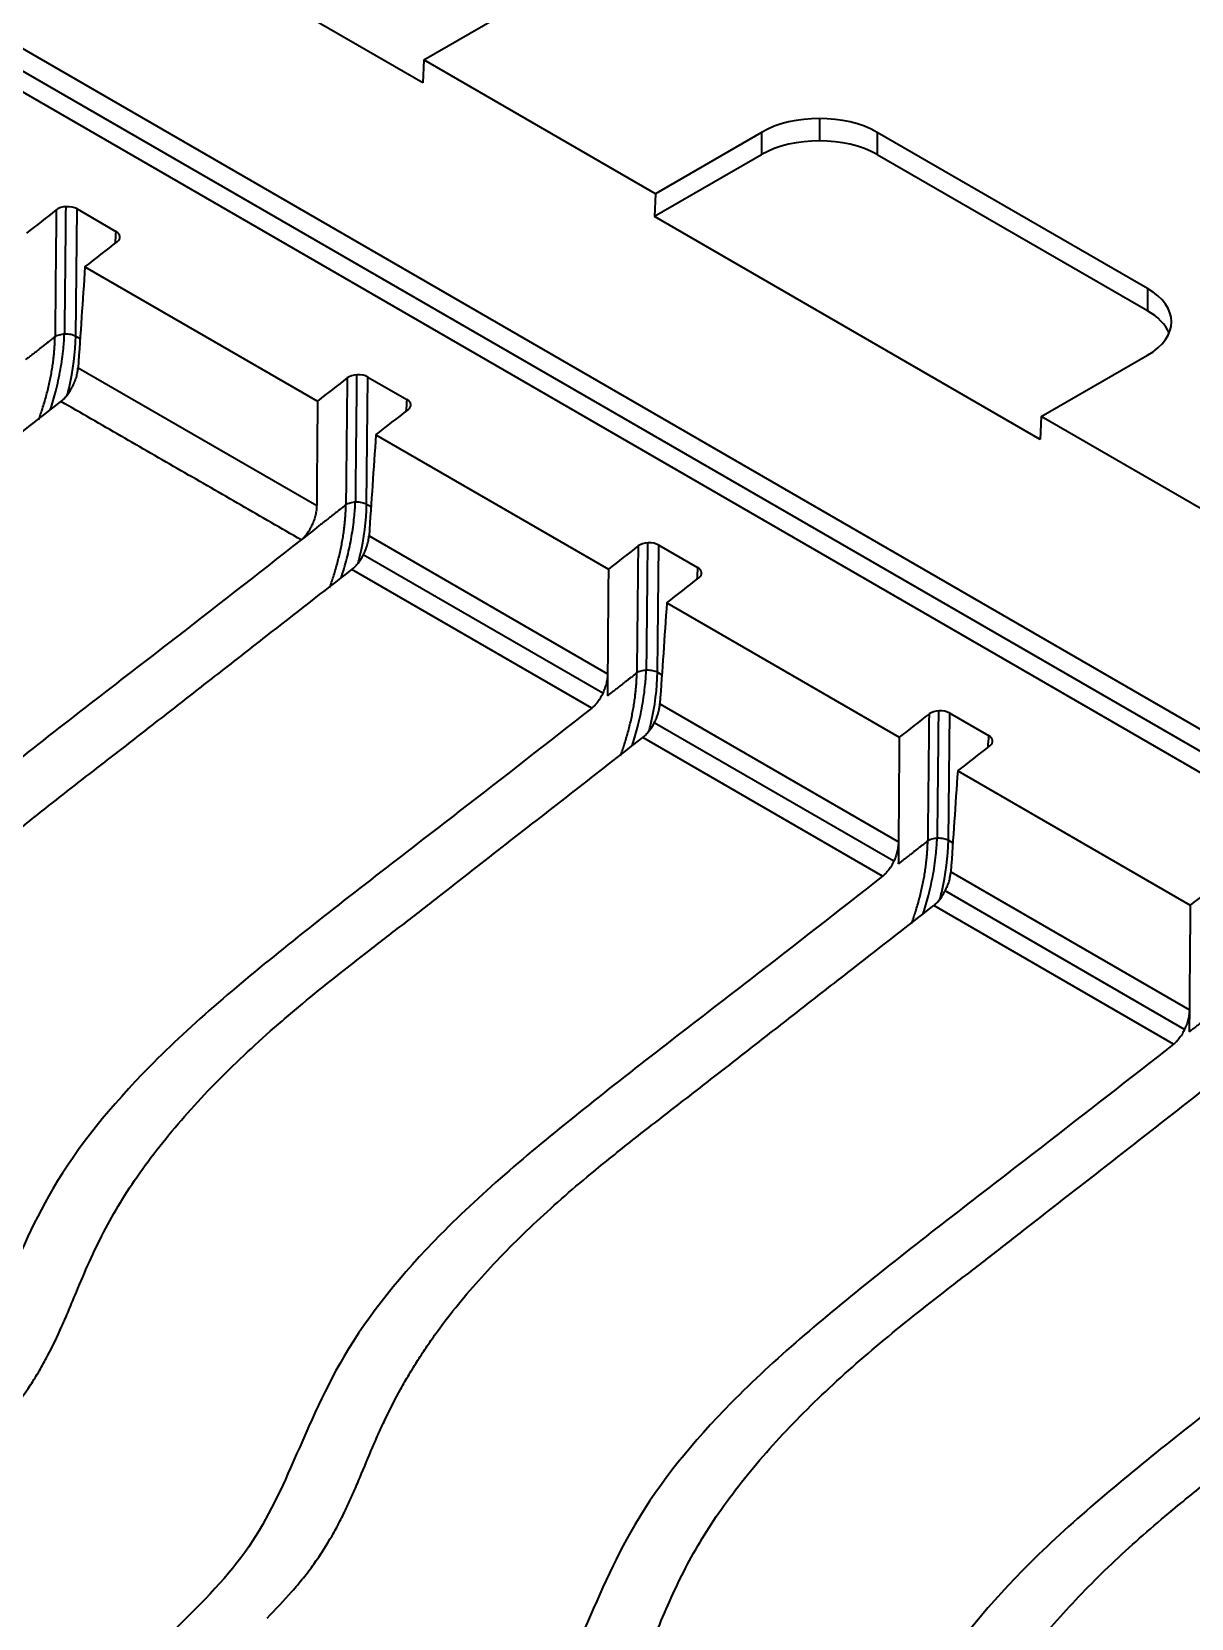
# Model space of a CAD drawing. Header units: millimetres. Extents: x 256 to 2096, y 1004 to 2403.
# Drawn here: x 1806.8 to 1849.3, y 1366.8 to 1424.9 of the extents above; entities that cross this region are included whole.
import ezdxf

# ---------------------------------------------------------------- set-up
doc = ezdxf.new("R2010")
doc.units = ezdxf.units.MM
doc.layers.add('1', color=7, linetype='Continuous', true_color=0xffffff)

msp = doc.modelspace()

# ---------------------------------------------------------------- linework, layer by layer
at = {"layer": '1', "color": 7, "linetype": 'Continuous', "lineweight": 35}
for p, q in [((1775.65, 1442.012), (1900.688, 1369.821)), ((1900.475, 1369.126), (1775.412, 1441.331)), ((1899.996, 1368.624), (1774.923, 1440.835)), ((1821.092, 1422.994), (1806.95, 1431.158)), ((1821.129, 1423.831), (1825.018, 1426.077)), ((1821.129, 1423.831), (1821.092, 1422.994)), ((1829.614, 1418.932), (1821.129, 1423.831)), ((1835.624, 1421.685), (1835.624, 1420.869)), ((1833.503, 1421.178), (1829.614, 1418.932)), ((1833.503, 1421.178), (1833.503, 1420.361)), ((1837.746, 1421.178), (1837.746, 1420.361)), ((1847.645, 1415.462), (1837.746, 1421.178)), ((1833.503, 1420.361), (1829.577, 1418.095)), ((1847.645, 1414.646), (1837.746, 1420.361)), ((1808.373, 1413.718), (1808.421, 1418.372)), ((1808.421, 1418.372), (1809.845, 1417.55)), ((1829.614, 1418.932), (1829.577, 1418.095)), ((1843.719, 1409.93), (1829.577, 1418.095)), ((1808.714, 1416.254), (1817.233, 1411.336)), ((1847.645, 1415.462), (1847.645, 1414.646)), ((1808.373, 1413.718), (1808.534, 1413.624)), ((1843.756, 1410.767), (1847.645, 1413.013)), ((1808.461, 1412.555), (1817.204, 1407.508)), ((1819.033, 1407.563), (1819.081, 1412.217)), ((1819.081, 1412.217), (1820.505, 1411.395)), ((1843.756, 1410.767), (1843.719, 1409.93)), ((1852.241, 1405.868), (1843.756, 1410.767)), ((1819.373, 1410.1), (1827.893, 1405.181)), ((1819.033, 1407.563), (1819.194, 1407.47)), ((1819.121, 1406.401), (1827.863, 1401.353)), ((1827.689, 1400.636), (1818.912, 1405.703)), ((1829.692, 1401.409), (1829.74, 1406.063)), ((1829.74, 1406.063), (1831.164, 1405.241)), ((1827.284, 1400.091), (1818.493, 1405.166)), ((1830.033, 1403.945), (1838.552, 1399.027)), ((1829.692, 1401.409), (1829.853, 1401.316)), ((1829.78, 1400.246), (1838.523, 1395.199)), ((1840.352, 1395.255), (1840.4, 1399.909)), ((1840.4, 1399.909), (1841.824, 1399.087)), ((1838.348, 1394.481), (1829.571, 1399.549)), ((1837.943, 1393.937), (1829.152, 1399.012)), ((1840.693, 1397.791), (1849.212, 1392.873)), ((1840.352, 1395.255), (1840.513, 1395.161)), ((1840.44, 1394.092), (1849.183, 1389.044)), ((1849.008, 1388.327), (1840.231, 1393.394)), ((1848.603, 1387.782), (1839.812, 1392.858))]:
    msp.add_line(p, q, dxfattribs=at)
for centre, major_axis, ratio, start_param, end_param in [((1835.624, 1419.953), (3, 0), 0.57735, 0.785398, 2.356194), ((1835.624, 1419.137), (3, 0), 0.57735, 0.785398, 2.356194), ((1808.066, 1418.166), (0.503, 0), 0.578764, 0.786042, 2.502079), ((1809.489, 1417.345), (0.503, 0.001), 0.576477, 5.644917, 7.066619), ((1845.524, 1414.238), (3, 0), 0.57735, 5.497787, 7.068583), ((1845.524, 1413.421), (3, 0), 0.57735, 0.237926, 0.785398), ((1818.726, 1412.011), (0.503, 0), 0.578764, 0.786042, 2.502079), ((1820.148, 1411.19), (0.503, 0.001), 0.576477, 5.644917, 7.066619), ((1829.385, 1405.857), (0.503, 0), 0.578764, 0.786042, 2.502079), ((1830.808, 1405.036), (0.503, 0.001), 0.576477, 5.644917, 7.066619), ((1840.045, 1399.703), (0.503, 0), 0.578764, 0.786042, 2.502079), ((1841.467, 1398.882), (0.503, 0.001), 0.576477, 5.644917, 7.066619)]:
    msp.add_ellipse(centre, major_axis=major_axis, ratio=ratio, start_param=start_param, end_param=end_param, dxfattribs=at)
for points, knots in [([(1808.008, 1418.455), (1808.001, 1417.765), (1807.994, 1417.075), (1807.982, 1415.954), (1807.978, 1415.523), (1807.969, 1414.66), (1807.965, 1414.229), (1807.96, 1413.798)], [0, 0, 0, 0, 0.444409, 0.444409, 0.722204, 0.722204, 1, 1, 1, 1]), ([(1807.441, 1411.014), (1807.515, 1411.24), (1807.581, 1411.466), (1807.71, 1411.961), (1807.769, 1412.229), (1807.863, 1412.751), (1807.899, 1413.008), (1807.941, 1413.441), (1807.953, 1413.621), (1807.958, 1413.798)], [0, 0, 0, 0, 0.239321, 0.239321, 0.518896, 0.518896, 0.79847, 0.79847, 1, 1, 1, 1]), ([(1807.615, 1413.697), (1807.636, 1413.712), (1807.661, 1413.725), (1807.715, 1413.749), (1807.745, 1413.76), (1807.808, 1413.777), (1807.841, 1413.784), (1807.91, 1413.794), (1807.945, 1413.797), (1808.017, 1413.8), (1808.053, 1413.799), (1808.124, 1413.793), (1808.159, 1413.788), (1808.227, 1413.775), (1808.259, 1413.766), (1808.319, 1413.746), (1808.348, 1413.734), (1808.373, 1413.72)], [0, 0, 0, 0, 0.125, 0.125, 0.25, 0.25, 0.375, 0.375, 0.5, 0.5, 0.625, 0.625, 0.75, 0.75, 0.875, 0.875, 1, 1, 1, 1]), ([(1807.615, 1413.69), (1807.604, 1413.682), (1807.58, 1413.663), (1807.538, 1413.629), (1807.484, 1413.587), (1807.418, 1413.536), (1807.342, 1413.476), (1807.258, 1413.409), (1807.168, 1413.339), (1807.068, 1413.261), (1806.961, 1413.178), (1806.849, 1413.09), (1806.741, 1413.006), (1806.638, 1412.926), (1806.571, 1412.873), (1806.538, 1412.848)], [0, 0, 0, 0, 0.028795, 0.068197, 0.118206, 0.178822, 0.250044, 0.330448, 0.413784, 0.500053, 0.60833, 0.712463, 0.812452, 0.908297, 1, 1, 1, 1]), ([(1807.017, 1410.65), (1807.066, 1410.785), (1807.164, 1411.073), (1807.294, 1411.514), (1807.388, 1411.892), (1807.451, 1412.192), (1807.492, 1412.415), (1807.528, 1412.635), (1807.55, 1412.803), (1807.564, 1412.919), (1807.572, 1412.985), (1807.578, 1413.051), (1807.585, 1413.116), (1807.59, 1413.181), (1807.595, 1413.246), (1807.6, 1413.31), (1807.604, 1413.375), (1807.607, 1413.438), (1807.61, 1413.502), (1807.612, 1413.565), (1807.614, 1413.627), (1807.614, 1413.669), (1807.615, 1413.69)], [0, 0, 0, 0, 0.13203, 0.27781, 0.423864, 0.496252, 0.568474, 0.640662, 0.712946, 0.735094, 0.757217, 0.779319, 0.801403, 0.823473, 0.845534, 0.867588, 0.88964, 0.911694, 0.933753, 0.955821, 0.977902, 1, 1, 1, 1]), ([(1808.064, 1411.55), (1808.087, 1411.638), (1808.269, 1412.383), (1808.365, 1413.115), (1808.373, 1413.718)], [0, 0, 0, 0, 0.117485, 1, 1, 1, 1]), ([(1807.833, 1411.321), (1807.872, 1411.35), (1807.91, 1411.385), (1807.966, 1411.442), (1807.984, 1411.463), (1808.012, 1411.495), (1808.022, 1411.506), (1808.04, 1411.528), (1808.049, 1411.539), (1808.094, 1411.598), (1808.129, 1411.647), (1808.178, 1411.725), (1808.194, 1411.752), (1808.218, 1411.794), (1808.226, 1411.807), (1808.241, 1411.836), (1808.248, 1411.85), (1808.284, 1411.92), (1808.311, 1411.978), (1808.34, 1412.052), (1808.346, 1412.067), (1808.357, 1412.096), (1808.363, 1412.111), (1808.378, 1412.156), (1808.388, 1412.186), (1808.414, 1412.274), (1808.429, 1412.332), (1808.442, 1412.403), (1808.445, 1412.418), (1808.449, 1412.446), (1808.455, 1412.488), (1808.459, 1412.528), (1808.461, 1412.555)], [0, 0, 0, 0, 0.125, 0.125, 0.1875, 0.1875, 0.21875, 0.21875, 0.25, 0.25, 0.375, 0.375, 0.4375, 0.4375, 0.46875, 0.46875, 0.5, 0.5, 0.625, 0.625, 0.65625, 0.65625, 0.6875, 0.6875, 0.75, 0.75, 0.875, 0.875, 0.90625, 0.90625, 0.9375, 1, 1, 1, 1]), ([(1818.668, 1412.3), (1818.661, 1411.61), (1818.654, 1410.921), (1818.642, 1409.799), (1818.638, 1409.368), (1818.629, 1408.506), (1818.624, 1408.075), (1818.62, 1407.643)], [0, 0, 0, 0, 0.444409, 0.444409, 0.722204, 0.722204, 1, 1, 1, 1]), ([(1795.272, 1401.499), (1795.776, 1401.916), (1796.292, 1402.329), (1797.334, 1403.15), (1797.86, 1403.557), (1798.651, 1404.169), (1798.914, 1404.373), (1799.441, 1404.781), (1800.229, 1405.393), (1801.016, 1406.006), (1802.064, 1406.824), (1802.588, 1407.233), (1803.636, 1408.051), (1805.21, 1409.277), (1806.784, 1410.503), (1807.833, 1411.321)], [0, 0, 0, 0, 0.125, 0.125, 0.25, 0.25, 0.3125, 0.3125, 0.375, 0.5, 0.5, 0.625, 0.625, 0.75, 1, 1, 1, 1]), ([(1817.204, 1407.508), (1817.203, 1407.453), (1817.199, 1407.397), (1817.188, 1407.31), (1817.184, 1407.281), (1817.173, 1407.222), (1817.166, 1407.192), (1817.145, 1407.102), (1817.127, 1407.042), (1817.096, 1406.953), (1817.085, 1406.923), (1817.068, 1406.879), (1817.062, 1406.864), (1817.049, 1406.835), (1817.043, 1406.82), (1817.01, 1406.749), (1816.982, 1406.693), (1816.944, 1406.627), (1816.936, 1406.614), (1816.92, 1406.588), (1816.912, 1406.575), (1816.887, 1406.537), (1816.871, 1406.513), (1816.82, 1406.443), (1816.785, 1406.399), (1816.739, 1406.35), (1816.73, 1406.34), (1816.711, 1406.321), (1816.683, 1406.294), (1816.655, 1406.269), (1816.636, 1406.254)], [0, 0, 0, 0, 0.125, 0.125, 0.1875, 0.1875, 0.25, 0.25, 0.375, 0.375, 0.4375, 0.4375, 0.46875, 0.46875, 0.5, 0.5, 0.625, 0.625, 0.65625, 0.65625, 0.6875, 0.6875, 0.75, 0.75, 0.875, 0.875, 0.90625, 0.90625, 0.9375, 1, 1, 1, 1]), ([(1818.274, 1407.535), (1818.264, 1407.527), (1818.24, 1407.508), (1818.197, 1407.475), (1818.143, 1407.433), (1818.078, 1407.381), (1818.002, 1407.321), (1817.917, 1407.255), (1817.828, 1407.185), (1817.728, 1407.107), (1817.621, 1407.023), (1817.509, 1406.936), (1817.401, 1406.852), (1817.298, 1406.772), (1817.23, 1406.719), (1817.197, 1406.693)], [0, 0, 0, 0, 0.028795, 0.068198, 0.118207, 0.178824, 0.250047, 0.330452, 0.41379, 0.50006, 0.608342, 0.712477, 0.812465, 0.908306, 1, 1, 1, 1]), ([(1817.676, 1404.495), (1817.726, 1404.631), (1817.824, 1404.918), (1817.954, 1405.36), (1818.047, 1405.738), (1818.11, 1406.038), (1818.152, 1406.26), (1818.187, 1406.481), (1818.21, 1406.648), (1818.224, 1406.765), (1818.231, 1406.831), (1818.238, 1406.896), (1818.244, 1406.962), (1818.25, 1407.027), (1818.255, 1407.092), (1818.259, 1407.156), (1818.263, 1407.22), (1818.267, 1407.284), (1818.27, 1407.347), (1818.272, 1407.41), (1818.273, 1407.473), (1818.274, 1407.515), (1818.274, 1407.535)], [0, 0, 0, 0, 0.132027, 0.277806, 0.423859, 0.496247, 0.56847, 0.640658, 0.712944, 0.735092, 0.757215, 0.779317, 0.801401, 0.823472, 0.845533, 0.867587, 0.88964, 0.911694, 0.933753, 0.955821, 0.977902, 1, 1, 1, 1]), ([(1818.101, 1404.86), (1818.109, 1404.885), (1818.117, 1404.91), (1818.202, 1405.176), (1818.271, 1405.419), (1818.39, 1405.898), (1818.44, 1406.135), (1818.524, 1406.607), (1818.556, 1406.841), (1818.599, 1407.267), (1818.612, 1407.458), (1818.618, 1407.643)], [0, 0, 0, 0, 0.026149, 0.026149, 0.279283, 0.279283, 0.532417, 0.532417, 0.785551, 0.785551, 1, 1, 1, 1]), ([(1818.275, 1407.542), (1818.296, 1407.557), (1818.32, 1407.571), (1818.375, 1407.595), (1818.404, 1407.605), (1818.467, 1407.623), (1818.5, 1407.63), (1818.569, 1407.64), (1818.605, 1407.643), (1818.677, 1407.645), (1818.713, 1407.644), (1818.784, 1407.639), (1818.819, 1407.634), (1818.886, 1407.62), (1818.919, 1407.612), (1818.979, 1407.591), (1819.007, 1407.579), (1819.033, 1407.566)], [0, 0, 0, 0, 0.125, 0.125, 0.25, 0.25, 0.375, 0.375, 0.5, 0.5, 0.625, 0.625, 0.75, 0.75, 0.875, 0.875, 1, 1, 1, 1]), ([(1818.724, 1405.396), (1818.746, 1405.483), (1818.929, 1406.229), (1819.024, 1406.96), (1819.033, 1407.563)], [0, 0, 0, 0, 0.117485, 1, 1, 1, 1]), ([(1816.635, 1406.254), (1815.016, 1404.99), (1811.37, 1402.141), (1805.757, 1397.857), (1800.387, 1393.371), (1796.739, 1388.897), (1795.062, 1384.787), (1793.379, 1381.252), (1790.218, 1378.222), (1786.908, 1374.98), (1782.915, 1371.552), (1778.221, 1367.894), (1772.661, 1364.033), (1768.499, 1361.472), (1766.242, 1360.169)], [0, 0, 0, 0, 0.08567, 0.193034, 0.29269, 0.381147, 0.457411, 0.520812, 0.582521, 0.650853, 0.725832, 0.808334, 0.89933, 1, 1, 1, 1]), ([(1818.493, 1405.166), (1818.531, 1405.196), (1818.569, 1405.23), (1818.625, 1405.288), (1818.644, 1405.308), (1818.672, 1405.34), (1818.681, 1405.351), (1818.7, 1405.374), (1818.709, 1405.385), (1818.754, 1405.443), (1818.788, 1405.493), (1818.838, 1405.571), (1818.854, 1405.598), (1818.878, 1405.639), (1818.885, 1405.653), (1818.9, 1405.681), (1818.908, 1405.695), (1818.944, 1405.766), (1818.97, 1405.824), (1819, 1405.897), (1819.006, 1405.912), (1819.017, 1405.942), (1819.022, 1405.957), (1819.038, 1406.002), (1819.048, 1406.031), (1819.074, 1406.119), (1819.088, 1406.177), (1819.102, 1406.249), (1819.104, 1406.263), (1819.109, 1406.291), (1819.115, 1406.333), (1819.119, 1406.374), (1819.121, 1406.401)], [0, 0, 0, 0, 0.125, 0.125, 0.1875, 0.1875, 0.21875, 0.21875, 0.25, 0.25, 0.375, 0.375, 0.4375, 0.4375, 0.46875, 0.46875, 0.5, 0.5, 0.625, 0.625, 0.65625, 0.65625, 0.6875, 0.6875, 0.75, 0.75, 0.875, 0.875, 0.90625, 0.90625, 0.9375, 1, 1, 1, 1]), ([(1829.328, 1406.146), (1829.32, 1405.456), (1829.313, 1404.766), (1829.302, 1403.645), (1829.297, 1403.214), (1829.288, 1402.351), (1829.284, 1401.92), (1829.279, 1401.489)], [0, 0, 0, 0, 0.444409, 0.444409, 0.722204, 0.722204, 1, 1, 1, 1]), ([(1805.932, 1395.345), (1806.436, 1395.762), (1806.951, 1396.175), (1807.993, 1396.995), (1808.52, 1397.403), (1809.31, 1398.015), (1809.574, 1398.218), (1810.1, 1398.626), (1810.889, 1399.239), (1811.675, 1399.852), (1812.724, 1400.67), (1813.248, 1401.079), (1814.296, 1401.897), (1815.869, 1403.123), (1817.443, 1404.349), (1818.493, 1405.166)], [0, 0, 0, 0, 0.125, 0.125, 0.25, 0.25, 0.3125, 0.3125, 0.375, 0.5, 0.5, 0.625, 0.625, 0.75, 1, 1, 1, 1]), ([(1827.863, 1401.353), (1827.863, 1401.298), (1827.859, 1401.241), (1827.847, 1401.153), (1827.843, 1401.124), (1827.831, 1401.064), (1827.825, 1401.033), (1827.803, 1400.942), (1827.785, 1400.881), (1827.753, 1400.791), (1827.742, 1400.761), (1827.718, 1400.701), (1827.705, 1400.672), (1827.665, 1400.585), (1827.636, 1400.53), (1827.597, 1400.463), (1827.589, 1400.449), (1827.573, 1400.423), (1827.565, 1400.41), (1827.54, 1400.372), (1827.523, 1400.348), (1827.471, 1400.278), (1827.435, 1400.235), (1827.388, 1400.185), (1827.379, 1400.176), (1827.36, 1400.157), (1827.331, 1400.13), (1827.303, 1400.106), (1827.284, 1400.091)], [0, 0, 0, 0, 0.125, 0.125, 0.1875, 0.1875, 0.25, 0.25, 0.375, 0.375, 0.4375, 0.4375, 0.5, 0.5, 0.625, 0.625, 0.65625, 0.65625, 0.6875, 0.6875, 0.75, 0.75, 0.875, 0.875, 0.90625, 0.90625, 0.9375, 1, 1, 1, 1]), ([(1828.934, 1401.381), (1828.924, 1401.373), (1828.899, 1401.354), (1828.857, 1401.321), (1828.803, 1401.278), (1828.738, 1401.227), (1828.661, 1401.167), (1828.577, 1401.101), (1828.487, 1401.03), (1828.388, 1400.953), (1828.28, 1400.869), (1828.168, 1400.782), (1828.061, 1400.698), (1827.957, 1400.617), (1827.89, 1400.565), (1827.857, 1400.539)], [0, 0, 0, 0, 0.028795, 0.068197, 0.118206, 0.178822, 0.250044, 0.330448, 0.413784, 0.500053, 0.60833, 0.712462, 0.812452, 0.908297, 1, 1, 1, 1]), ([(1828.336, 1398.341), (1828.385, 1398.477), (1828.483, 1398.764), (1828.614, 1399.205), (1828.707, 1399.584), (1828.77, 1399.884), (1828.811, 1400.106), (1828.847, 1400.326), (1828.87, 1400.494), (1828.883, 1400.61), (1828.891, 1400.676), (1828.898, 1400.742), (1828.904, 1400.808), (1828.909, 1400.873), (1828.915, 1400.937), (1828.919, 1401.002), (1828.923, 1401.066), (1828.926, 1401.13), (1828.929, 1401.193), (1828.931, 1401.256), (1828.933, 1401.319), (1828.934, 1401.36), (1828.934, 1401.381)], [0, 0, 0, 0, 0.131967, 0.277757, 0.423822, 0.496215, 0.568443, 0.640635, 0.712925, 0.735075, 0.757199, 0.779303, 0.801388, 0.82346, 0.845523, 0.867579, 0.889632, 0.911688, 0.933748, 0.955818, 0.977901, 1, 1, 1, 1]), ([(1828.76, 1398.705), (1828.834, 1398.931), (1828.9, 1399.158), (1829.029, 1399.652), (1829.088, 1399.92), (1829.182, 1400.443), (1829.218, 1400.699), (1829.26, 1401.133), (1829.272, 1401.313), (1829.278, 1401.489)], [0, 0, 0, 0, 0.239321, 0.239321, 0.518896, 0.518896, 0.798471, 0.798471, 1, 1, 1, 1]), ([(1828.934, 1401.388), (1828.956, 1401.403), (1828.98, 1401.416), (1829.034, 1401.441), (1829.064, 1401.451), (1829.127, 1401.469), (1829.16, 1401.476), (1829.229, 1401.486), (1829.265, 1401.489), (1829.336, 1401.491), (1829.372, 1401.49), (1829.443, 1401.484), (1829.478, 1401.479), (1829.546, 1401.466), (1829.578, 1401.457), (1829.639, 1401.437), (1829.667, 1401.425), (1829.692, 1401.412)], [0, 0, 0, 0, 0.125, 0.125, 0.25, 0.25, 0.375, 0.375, 0.5, 0.5, 0.625, 0.625, 0.75, 0.75, 0.875, 0.875, 1, 1, 1, 1]), ([(1829.383, 1399.242), (1829.406, 1399.329), (1829.589, 1400.075), (1829.684, 1400.806), (1829.692, 1401.409)], [0, 0, 0, 0, 0.117387, 1, 1, 1, 1]), ([(1827.284, 1400.091), (1825.668, 1398.83), (1822.026, 1395.984), (1816.416, 1391.703), (1811.047, 1387.217), (1807.399, 1382.743), (1805.722, 1378.633), (1804.039, 1375.097), (1800.877, 1372.067), (1797.567, 1368.826), (1793.574, 1365.398), (1788.88, 1361.74), (1783.321, 1357.879), (1779.159, 1355.318), (1776.902, 1354.014)], [0, 0, 0, 0, 0.085486, 0.192871, 0.292548, 0.381023, 0.457302, 0.520716, 0.582437, 0.650783, 0.725777, 0.808295, 0.89931, 1, 1, 1, 1]), ([(1829.152, 1399.012), (1829.191, 1399.042), (1829.229, 1399.076), (1829.285, 1399.134), (1829.304, 1399.154), (1829.331, 1399.186), (1829.341, 1399.197), (1829.359, 1399.219), (1829.368, 1399.231), (1829.413, 1399.289), (1829.448, 1399.338), (1829.498, 1399.417), (1829.514, 1399.443), (1829.537, 1399.485), (1829.545, 1399.499), (1829.56, 1399.527), (1829.567, 1399.541), (1829.604, 1399.612), (1829.63, 1399.67), (1829.66, 1399.743), (1829.665, 1399.758), (1829.676, 1399.788), (1829.682, 1399.803), (1829.698, 1399.847), (1829.707, 1399.877), (1829.733, 1399.965), (1829.748, 1400.023), (1829.761, 1400.095), (1829.764, 1400.109), (1829.768, 1400.137), (1829.775, 1400.179), (1829.779, 1400.22), (1829.781, 1400.246)], [0, 0, 0, 0, 0.125, 0.125, 0.1875, 0.1875, 0.21875, 0.21875, 0.25, 0.25, 0.375, 0.375, 0.4375, 0.4375, 0.46875, 0.46875, 0.5, 0.5, 0.625, 0.625, 0.65625, 0.65625, 0.6875, 0.6875, 0.75, 0.75, 0.875, 0.875, 0.90625, 0.90625, 0.9375, 1, 1, 1, 1]), ([(1839.987, 1399.992), (1839.98, 1399.302), (1839.973, 1398.612), (1839.961, 1397.491), (1839.957, 1397.06), (1839.948, 1396.197), (1839.943, 1395.766), (1839.939, 1395.335)], [0, 0, 0, 0, 0.444409, 0.444409, 0.722204, 0.722204, 1, 1, 1, 1]), ([(1810.62, 1382.927), (1810.883, 1383.305), (1811.161, 1383.678), (1811.743, 1384.415), (1812.047, 1384.778), (1812.996, 1385.857), (1813.677, 1386.558), (1814.761, 1387.589), (1815.132, 1387.93), (1815.894, 1388.603), (1816.285, 1388.937), (1817.481, 1389.928), (1818.312, 1390.578), (1819.358, 1391.387), (1819.567, 1391.549), (1819.986, 1391.873), (1820.196, 1392.035), (1820.823, 1392.52), (1821.24, 1392.844), (1822.491, 1393.818), (1823.322, 1394.468), (1825.819, 1396.416), (1827.486, 1397.714), (1829.152, 1399.012)], [0, 0, 0, 0, 0.0625, 0.0625, 0.125, 0.125, 0.25, 0.25, 0.3125, 0.3125, 0.375, 0.375, 0.5, 0.5, 0.53125, 0.53125, 0.5625, 0.5625, 0.625, 0.625, 0.75, 0.75, 1, 1, 1, 1]), ([(1838.523, 1395.199), (1838.523, 1395.144), (1838.518, 1395.087), (1838.507, 1394.999), (1838.502, 1394.97), (1838.491, 1394.909), (1838.484, 1394.879), (1838.462, 1394.788), (1838.444, 1394.727), (1838.413, 1394.637), (1838.402, 1394.607), (1838.377, 1394.547), (1838.365, 1394.517), (1838.325, 1394.431), (1838.296, 1394.375), (1838.257, 1394.308), (1838.249, 1394.295), (1838.233, 1394.269), (1838.224, 1394.256), (1838.199, 1394.218), (1838.182, 1394.194), (1838.13, 1394.123), (1838.094, 1394.08), (1838.048, 1394.031), (1838.038, 1394.021), (1838.019, 1394.003), (1837.991, 1393.976), (1837.962, 1393.952), (1837.943, 1393.937)], [0, 0, 0, 0, 0.125, 0.125, 0.1875, 0.1875, 0.25, 0.25, 0.375, 0.375, 0.4375, 0.4375, 0.5, 0.5, 0.625, 0.625, 0.65625, 0.65625, 0.6875, 0.6875, 0.75, 0.75, 0.875, 0.875, 0.90625, 0.90625, 0.9375, 1, 1, 1, 1]), ([(1839.594, 1395.227), (1839.583, 1395.219), (1839.559, 1395.2), (1839.516, 1395.166), (1839.463, 1395.124), (1839.397, 1395.073), (1839.321, 1395.013), (1839.237, 1394.946), (1839.147, 1394.876), (1839.047, 1394.798), (1838.94, 1394.715), (1838.828, 1394.627), (1838.72, 1394.543), (1838.617, 1394.463), (1838.55, 1394.41), (1838.517, 1394.385)], [0, 0, 0, 0, 0.028795, 0.068197, 0.118206, 0.178822, 0.250044, 0.330448, 0.413784, 0.500053, 0.60833, 0.712463, 0.812452, 0.908297, 1, 1, 1, 1]), ([(1838.995, 1392.187), (1839.045, 1392.322), (1839.143, 1392.61), (1839.273, 1393.051), (1839.367, 1393.429), (1839.43, 1393.729), (1839.471, 1393.952), (1839.507, 1394.172), (1839.529, 1394.34), (1839.543, 1394.456), (1839.55, 1394.522), (1839.557, 1394.588), (1839.563, 1394.653), (1839.569, 1394.718), (1839.574, 1394.783), (1839.579, 1394.847), (1839.583, 1394.911), (1839.586, 1394.975), (1839.589, 1395.039), (1839.591, 1395.102), (1839.593, 1395.164), (1839.593, 1395.206), (1839.594, 1395.227)], [0, 0, 0, 0, 0.13203, 0.27781, 0.423864, 0.496252, 0.568474, 0.640662, 0.712946, 0.735094, 0.757217, 0.779319, 0.801403, 0.823473, 0.845534, 0.867588, 0.88964, 0.911694, 0.933753, 0.955821, 0.977902, 1, 1, 1, 1]), ([(1839.42, 1392.551), (1839.494, 1392.777), (1839.56, 1393.003), (1839.689, 1393.498), (1839.748, 1393.766), (1839.842, 1394.288), (1839.878, 1394.545), (1839.92, 1394.978), (1839.932, 1395.158), (1839.937, 1395.335)], [0, 0, 0, 0, 0.239321, 0.239321, 0.518896, 0.518896, 0.798471, 0.798471, 1, 1, 1, 1]), ([(1839.594, 1395.234), (1839.615, 1395.249), (1839.64, 1395.262), (1839.694, 1395.286), (1839.723, 1395.297), (1839.786, 1395.314), (1839.82, 1395.321), (1839.889, 1395.331), (1839.924, 1395.334), (1839.996, 1395.337), (1840.032, 1395.336), (1840.103, 1395.33), (1840.138, 1395.325), (1840.205, 1395.312), (1840.238, 1395.303), (1840.298, 1395.283), (1840.327, 1395.271), (1840.352, 1395.257)], [0, 0, 0, 0, 0.125, 0.125, 0.25, 0.25, 0.375, 0.375, 0.5, 0.5, 0.625, 0.625, 0.75, 0.75, 0.875, 0.875, 1, 1, 1, 1]), ([(1840.043, 1393.087), (1840.066, 1393.175), (1840.248, 1393.92), (1840.344, 1394.652), (1840.352, 1395.255)], [0, 0, 0, 0, 0.117485, 1, 1, 1, 1]), ([(1839.812, 1392.858), (1839.851, 1392.887), (1839.888, 1392.922), (1839.945, 1392.979), (1839.963, 1393), (1839.991, 1393.032), (1840, 1393.043), (1840.019, 1393.065), (1840.028, 1393.076), (1840.073, 1393.135), (1840.108, 1393.184), (1840.157, 1393.262), (1840.173, 1393.289), (1840.197, 1393.33), (1840.205, 1393.344), (1840.22, 1393.373), (1840.227, 1393.387), (1840.263, 1393.457), (1840.29, 1393.515), (1840.319, 1393.589), (1840.325, 1393.604), (1840.336, 1393.633), (1840.342, 1393.648), (1840.357, 1393.693), (1840.367, 1393.723), (1840.393, 1393.811), (1840.407, 1393.869), (1840.421, 1393.94), (1840.424, 1393.955), (1840.428, 1393.983), (1840.434, 1394.025), (1840.438, 1394.065), (1840.44, 1394.092)], [0, 0, 0, 0, 0.125, 0.125, 0.1875, 0.1875, 0.21875, 0.21875, 0.25, 0.25, 0.375, 0.375, 0.4375, 0.4375, 0.46875, 0.46875, 0.5, 0.5, 0.625, 0.625, 0.65625, 0.65625, 0.6875, 0.6875, 0.75, 0.75, 0.875, 0.875, 0.90625, 0.90625, 0.9375, 1, 1, 1, 1]), ([(1837.943, 1393.937), (1836.327, 1392.675), (1832.686, 1389.829), (1827.076, 1385.549), (1821.706, 1381.063), (1818.058, 1376.588), (1816.382, 1372.479), (1814.699, 1368.943), (1811.537, 1365.913), (1808.227, 1362.671), (1804.234, 1359.243), (1799.54, 1355.585), (1793.981, 1351.724), (1789.819, 1349.163), (1787.562, 1347.86)], [0, 0, 0, 0, 0.085486, 0.192871, 0.292548, 0.381023, 0.457302, 0.520716, 0.582437, 0.650783, 0.725777, 0.808295, 0.89931, 1, 1, 1, 1]), ([(1827.251, 1383.036), (1827.755, 1383.453), (1828.27, 1383.866), (1829.312, 1384.687), (1829.839, 1385.094), (1830.63, 1385.706), (1830.893, 1385.91), (1831.42, 1386.318), (1832.208, 1386.93), (1832.995, 1387.543), (1834.043, 1388.361), (1834.567, 1388.77), (1835.615, 1389.588), (1837.189, 1390.814), (1838.763, 1392.04), (1839.812, 1392.858)], [0, 0, 0, 0, 0.125, 0.125, 0.25, 0.25, 0.3125, 0.3125, 0.375, 0.5, 0.5, 0.625, 0.625, 0.75, 1, 1, 1, 1]), ([(1849.183, 1389.045), (1849.182, 1388.989), (1849.178, 1388.932), (1849.167, 1388.845), (1849.162, 1388.815), (1849.151, 1388.755), (1849.144, 1388.724), (1849.122, 1388.633), (1849.104, 1388.573), (1849.073, 1388.482), (1849.061, 1388.452), (1849.037, 1388.393), (1849.024, 1388.363), (1848.984, 1388.276), (1848.956, 1388.221), (1848.916, 1388.154), (1848.908, 1388.141), (1848.892, 1388.115), (1848.884, 1388.102), (1848.859, 1388.064), (1848.842, 1388.039), (1848.79, 1387.969), (1848.754, 1387.926), (1848.707, 1387.877), (1848.698, 1387.867), (1848.679, 1387.848), (1848.651, 1387.821), (1848.622, 1387.797), (1848.603, 1387.782)], [0, 0, 0, 0, 0.125, 0.125, 0.1875, 0.1875, 0.25, 0.25, 0.375, 0.375, 0.4375, 0.4375, 0.5, 0.5, 0.625, 0.625, 0.65625, 0.65625, 0.6875, 0.6875, 0.75, 0.75, 0.875, 0.875, 0.90625, 0.90625, 0.9375, 1, 1, 1, 1]), ([(1850.253, 1389.072), (1850.243, 1389.064), (1850.219, 1389.045), (1850.176, 1389.012), (1850.122, 1388.97), (1850.057, 1388.918), (1849.981, 1388.858), (1849.896, 1388.792), (1849.807, 1388.722), (1849.707, 1388.644), (1849.6, 1388.56), (1849.487, 1388.473), (1849.38, 1388.389), (1849.277, 1388.309), (1849.209, 1388.256), (1849.176, 1388.23)], [0, 0, 0, 0, 0.028795, 0.068197, 0.118206, 0.178822, 0.250044, 0.330448, 0.413784, 0.500053, 0.60833, 0.712463, 0.812452, 0.908297, 1, 1, 1, 1]), ([(1848.603, 1387.782), (1846.987, 1386.521), (1843.345, 1383.675), (1837.735, 1379.394), (1832.366, 1374.908), (1828.718, 1370.434), (1827.041, 1366.324), (1825.358, 1362.789), (1822.197, 1359.759), (1818.887, 1356.517), (1814.893, 1353.089), (1810.199, 1349.431), (1804.64, 1345.57), (1800.478, 1343.009), (1798.221, 1341.706)], [0, 0, 0, 0, 0.085486, 0.192871, 0.292548, 0.381023, 0.457302, 0.520716, 0.582437, 0.650783, 0.725777, 0.808295, 0.89931, 1, 1, 1, 1]), ([(1831.939, 1370.618), (1832.202, 1370.996), (1832.48, 1371.369), (1833.062, 1372.106), (1833.366, 1372.47), (1834.315, 1373.548), (1834.996, 1374.25), (1836.08, 1375.281), (1836.452, 1375.621), (1837.214, 1376.295), (1837.604, 1376.628), (1838.8, 1377.62), (1839.631, 1378.269), (1840.677, 1379.079), (1840.886, 1379.241), (1841.305, 1379.564), (1841.515, 1379.726), (1842.142, 1380.212), (1842.56, 1380.536), (1843.81, 1381.509), (1844.641, 1382.159), (1847.138, 1384.107), (1848.805, 1385.405), (1850.472, 1386.703)], [0, 0, 0, 0, 0.0625, 0.0625, 0.125, 0.125, 0.25, 0.25, 0.3125, 0.3125, 0.375, 0.375, 0.5, 0.5, 0.53125, 0.53125, 0.5625, 0.5625, 0.625, 0.625, 0.75, 0.75, 1, 1, 1, 1]), ([(1778.752, 1352.946), (1780.568, 1353.995), (1782.335, 1355.068), (1785.771, 1357.261), (1789.108, 1359.502), (1792.25, 1361.838), (1794.153, 1363.328), (1794.53, 1363.627), (1795.092, 1364.079), (1795.278, 1364.23), (1795.65, 1364.532), (1795.834, 1364.684), (1796.754, 1365.443), (1798.197, 1366.666), (1799.582, 1367.907), (1800.6, 1368.845), (1800.936, 1369.159), (1801.6, 1369.788), (1801.928, 1370.104), (1802.903, 1371.055), (1803.54, 1371.693), (1804.323, 1372.495), (1804.479, 1372.656), (1804.789, 1372.977), (1804.944, 1373.138), (1805.4, 1373.623), (1805.695, 1373.95), (1806.24, 1374.617), (1806.489, 1374.958), (1806.832, 1375.478), (1806.941, 1375.653), (1807.15, 1376.007), (1807.249, 1376.185), (1807.533, 1376.724), (1807.706, 1377.089), (1807.91, 1377.548), (1807.95, 1377.641), (1808.03, 1377.825), (1808.148, 1378.102), (1808.263, 1378.379), (1808.493, 1378.934), (1808.647, 1379.303), (1808.975, 1380.039), (1809.148, 1380.406), (1809.52, 1381.134), (1809.718, 1381.497), (1810.145, 1382.216), (1810.374, 1382.573), (1810.62, 1382.927)], [0, 0, 0, 0, 0.125, 0.125, 0.25, 0.375, 0.375, 0.40625, 0.40625, 0.421875, 0.421875, 0.4375, 0.4375, 0.5, 0.5625, 0.5625, 0.59375, 0.59375, 0.625, 0.625, 0.6875, 0.6875, 0.703125, 0.703125, 0.71875, 0.71875, 0.75, 0.75, 0.78125, 0.78125, 0.796875, 0.796875, 0.8125, 0.8125, 0.84375, 0.84375, 0.851563, 0.851563, 0.859375, 0.875, 0.875, 0.90625, 0.90625, 0.9375, 0.9375, 0.96875, 0.96875, 1, 1, 1, 1]), ([(1815.387, 1366.758), (1815.7, 1367.083), (1816.007, 1367.409), (1816.441, 1367.904), (1816.582, 1368.07), (1816.783, 1368.322), (1816.849, 1368.406), (1816.977, 1368.575), (1817.039, 1368.659), (1817.344, 1369.085), (1817.565, 1369.431), (1817.867, 1369.957), (1817.963, 1370.134), (1818.146, 1370.488), (1818.234, 1370.667), (1818.402, 1371.025), (1818.484, 1371.205), (1818.642, 1371.565), (1818.719, 1371.745), (1818.947, 1372.287), (1819.096, 1372.649), (1819.326, 1373.191), (1819.404, 1373.371), (1819.566, 1373.731), (1819.816, 1374.27), (1820.091, 1374.804), (1820.385, 1375.336), (1820.486, 1375.512), (1820.643, 1375.777), (1820.696, 1375.865), (1820.804, 1376.04), (1820.968, 1376.303), (1821.139, 1376.563), (1821.373, 1376.909), (1821.494, 1377.08), (1821.866, 1377.592), (1822.126, 1377.93), (1822.671, 1378.597), (1822.955, 1378.928), (1823.839, 1379.908), (1824.472, 1380.549), (1825.81, 1381.808), (1826.515, 1382.427), (1827.251, 1383.036)], [0, 0, 0, 0, 0.0625, 0.0625, 0.09375, 0.09375, 0.109375, 0.109375, 0.125, 0.125, 0.1875, 0.1875, 0.21875, 0.21875, 0.25, 0.25, 0.28125, 0.28125, 0.3125, 0.3125, 0.375, 0.375, 0.40625, 0.40625, 0.4375, 0.5, 0.5, 0.53125, 0.53125, 0.546875, 0.546875, 0.5625, 0.59375, 0.59375, 0.625, 0.625, 0.6875, 0.6875, 0.75, 0.75, 0.875, 0.875, 1, 1, 1, 1]), ([(1859.263, 1381.628), (1857.647, 1380.367), (1854.005, 1377.521), (1848.395, 1373.24), (1843.026, 1368.754), (1839.378, 1364.28), (1837.701, 1360.17), (1836.018, 1356.634), (1832.856, 1353.604), (1829.546, 1350.363), (1825.553, 1346.935), (1820.859, 1343.277), (1815.3, 1339.416), (1811.138, 1336.855), (1808.881, 1335.551)], [0, 0, 0, 0, 0.085486, 0.192871, 0.292548, 0.381023, 0.457302, 0.520716, 0.582437, 0.650783, 0.725777, 0.808295, 0.89931, 1, 1, 1, 1]), ([(1848.57, 1370.727), (1849.074, 1371.145), (1849.59, 1371.557), (1850.632, 1372.378), (1851.158, 1372.786), (1851.949, 1373.397), (1852.213, 1373.601), (1852.739, 1374.009), (1853.527, 1374.621), (1854.314, 1375.235), (1855.362, 1376.052), (1855.886, 1376.461), (1856.935, 1377.279), (1858.508, 1378.506), (1860.082, 1379.732), (1861.131, 1380.549)], [0, 0, 0, 0, 0.125, 0.125, 0.25, 0.25, 0.3125, 0.3125, 0.375, 0.5, 0.5, 0.625, 0.625, 0.75, 1, 1, 1, 1]), ([(1869.934, 1375.482), (1868.314, 1374.218), (1864.669, 1371.369), (1859.055, 1367.086), (1853.685, 1362.6), (1850.037, 1358.125), (1848.361, 1354.016), (1846.678, 1350.48), (1843.577, 1347.508), (1841.537, 1345.512), (1840.451, 1344.508)], [0, 0, 0, 0, 0.132386, 0.298294, 0.452293, 0.588984, 0.706834, 0.804808, 0.900165, 1, 1, 1, 1]), ([(1836.706, 1354.449), (1837.019, 1354.774), (1837.327, 1355.1), (1837.761, 1355.595), (1837.901, 1355.762), (1838.102, 1356.013), (1838.168, 1356.097), (1838.296, 1356.266), (1838.358, 1356.351), (1838.663, 1356.777), (1838.884, 1357.123), (1839.186, 1357.649), (1839.282, 1357.825), (1839.465, 1358.18), (1839.553, 1358.358), (1839.722, 1358.716), (1839.803, 1358.896), (1839.961, 1359.256), (1840.038, 1359.437), (1840.267, 1359.979), (1840.415, 1360.341), (1840.645, 1360.882), (1840.723, 1361.063), (1840.885, 1361.422), (1841.135, 1361.961), (1841.41, 1362.496), (1841.704, 1363.027), (1841.805, 1363.204), (1841.962, 1363.468), (1842.015, 1363.556), (1842.123, 1363.732), (1842.287, 1363.994), (1842.458, 1364.255), (1842.693, 1364.6), (1842.813, 1364.772), (1843.185, 1365.284), (1843.446, 1365.621), (1843.99, 1366.289), (1844.274, 1366.619), (1845.159, 1367.6), (1845.791, 1368.24), (1847.129, 1369.5), (1847.834, 1370.118), (1848.57, 1370.727)], [0, 0, 0, 0, 0.0625, 0.0625, 0.09375, 0.09375, 0.109375, 0.109375, 0.125, 0.125, 0.1875, 0.1875, 0.21875, 0.21875, 0.25, 0.25, 0.28125, 0.28125, 0.3125, 0.3125, 0.375, 0.375, 0.40625, 0.40625, 0.4375, 0.5, 0.5, 0.53125, 0.53125, 0.546875, 0.546875, 0.5625, 0.59375, 0.59375, 0.625, 0.625, 0.6875, 0.6875, 0.75, 0.75, 0.875, 0.875, 1, 1, 1, 1]), ([(1800.071, 1340.638), (1801.887, 1341.686), (1803.654, 1342.759), (1807.09, 1344.952), (1810.427, 1347.193), (1813.57, 1349.529), (1815.472, 1351.019), (1815.85, 1351.318), (1816.411, 1351.77), (1816.598, 1351.921), (1816.969, 1352.223), (1817.154, 1352.375), (1818.073, 1353.134), (1819.516, 1354.357), (1820.902, 1355.599), (1821.919, 1356.536), (1822.255, 1356.85), (1822.919, 1357.479), (1823.247, 1357.795), (1824.222, 1358.746), (1824.859, 1359.385), (1825.642, 1360.186), (1825.798, 1360.347), (1826.109, 1360.668), (1826.263, 1360.829), (1826.719, 1361.315), (1827.014, 1361.641), (1827.559, 1362.308), (1827.808, 1362.649), (1828.151, 1363.17), (1828.26, 1363.345), (1828.469, 1363.698), (1828.568, 1363.876), (1828.853, 1364.415), (1829.025, 1364.78), (1829.229, 1365.24), (1829.269, 1365.332), (1829.349, 1365.516), (1829.467, 1365.793), (1829.582, 1366.07), (1829.813, 1366.625), (1829.966, 1366.995), (1830.294, 1367.731), (1830.467, 1368.097), (1830.839, 1368.826), (1831.037, 1369.188), (1831.464, 1369.907), (1831.693, 1370.264), (1831.939, 1370.618)], [0, 0, 0, 0, 0.125, 0.125, 0.25, 0.375, 0.375, 0.40625, 0.40625, 0.421875, 0.421875, 0.4375, 0.4375, 0.5, 0.5625, 0.5625, 0.59375, 0.59375, 0.625, 0.625, 0.6875, 0.6875, 0.703125, 0.703125, 0.71875, 0.71875, 0.75, 0.75, 0.78125, 0.78125, 0.796875, 0.796875, 0.8125, 0.8125, 0.84375, 0.84375, 0.851563, 0.851563, 0.859375, 0.875, 0.875, 0.90625, 0.90625, 0.9375, 0.9375, 0.96875, 0.96875, 1, 1, 1, 1]), ([(1880.582, 1369.319), (1878.966, 1368.058), (1875.324, 1365.212), (1869.714, 1360.931), (1864.345, 1356.445), (1860.697, 1351.971), (1859.02, 1347.861), (1857.337, 1344.326), (1854.176, 1341.296), (1850.865, 1338.054), (1846.872, 1334.626), (1842.178, 1330.968), (1836.619, 1327.107), (1832.457, 1324.546), (1830.2, 1323.243)], [0, 0, 0, 0, 0.085486, 0.192871, 0.292548, 0.381023, 0.457302, 0.520716, 0.582437, 0.650783, 0.725777, 0.808295, 0.89931, 1, 1, 1, 1])]:
    msp.add_open_spline(points, degree=3, knots=knots, dxfattribs=at)
for points, degree in [([(1807.663, 1418.339), (1807.299, 1418.056), (1806.936, 1417.773), (1806.574, 1417.49)], 3), ([(1807.663, 1418.339), (1807.647, 1416.789), (1807.631, 1415.24), (1807.615, 1413.69)], 3), ([(1809.845, 1417.55), (1809.835, 1417.403), (1809.824, 1417.257), (1809.814, 1417.11)], 3), ([(1808.714, 1416.254), (1809.107, 1416.56), (1809.5, 1416.866), (1809.893, 1417.172)], 3), ([(1808.714, 1416.254), (1808.63, 1415.021), (1808.545, 1413.788), (1808.461, 1412.555)], 3), ([(1818.323, 1412.185), (1817.959, 1411.902), (1817.596, 1411.619), (1817.233, 1411.336)], 3), ([(1818.323, 1412.185), (1818.307, 1410.635), (1818.29, 1409.085), (1818.274, 1407.535)], 3), ([(1820.505, 1411.395), (1820.494, 1411.249), (1820.484, 1411.102), (1820.473, 1410.956)], 3), ([(1816.636, 1406.254), (1807.833, 1411.321)], 1), ([(1817.233, 1411.336), (1817.223, 1410.06), (1817.214, 1408.784), (1817.204, 1407.508)], 3), ([(1819.373, 1410.1), (1819.767, 1410.406), (1820.16, 1410.712), (1820.553, 1411.018)], 3), ([(1819.373, 1410.1), (1819.289, 1408.867), (1819.205, 1407.634), (1819.121, 1406.401)], 3), ([(1817.197, 1406.693), (1817.01, 1406.547), (1816.823, 1406.401), (1816.635, 1406.254)], 3), ([(1828.982, 1406.03), (1828.619, 1405.747), (1828.256, 1405.464), (1827.893, 1405.181)], 3), ([(1828.982, 1406.03), (1828.966, 1404.481), (1828.95, 1402.931), (1828.934, 1401.381)], 3), ([(1827.893, 1405.181), (1827.883, 1403.905), (1827.873, 1402.629), (1827.863, 1401.353)], 3), ([(1831.164, 1405.241), (1831.154, 1405.095), (1831.143, 1404.948), (1831.133, 1404.802)], 3), ([(1830.033, 1403.945), (1830.426, 1404.251), (1830.819, 1404.557), (1831.212, 1404.863)], 3), ([(1830.033, 1403.945), (1829.949, 1402.713), (1829.865, 1401.48), (1829.78, 1400.247)], 3), ([(1827.863, 1401.353), (1827.861, 1401.082), (1827.859, 1400.81), (1827.857, 1400.539)], 3), ([(1839.642, 1399.876), (1839.278, 1399.593), (1838.915, 1399.31), (1838.552, 1399.027)], 3), ([(1839.642, 1399.876), (1839.626, 1398.326), (1839.61, 1396.777), (1839.594, 1395.227)], 3), ([(1838.552, 1399.027), (1838.543, 1397.751), (1838.533, 1396.475), (1838.523, 1395.199)], 3), ([(1840.693, 1397.791), (1841.086, 1398.097), (1841.479, 1398.403), (1841.872, 1398.709)], 3), ([(1841.824, 1399.087), (1841.813, 1398.94), (1841.803, 1398.794), (1841.793, 1398.647)], 3), ([(1840.693, 1397.791), (1840.608, 1396.558), (1840.524, 1395.325), (1840.44, 1394.092)], 3), ([(1838.523, 1395.199), (1838.521, 1394.927), (1838.519, 1394.656), (1838.517, 1394.385)], 3), ([(1850.301, 1393.722), (1849.938, 1393.439), (1849.575, 1393.156), (1849.212, 1392.873)], 3), ([(1849.212, 1392.873), (1849.202, 1391.597), (1849.193, 1390.32), (1849.183, 1389.044)], 3), ([(1849.183, 1389.044), (1849.181, 1388.773), (1849.179, 1388.502), (1849.177, 1388.23)], 3)]:
    msp.add_open_spline(points, degree=degree, dxfattribs=at)

doc.saveas('drawing.dxf')
